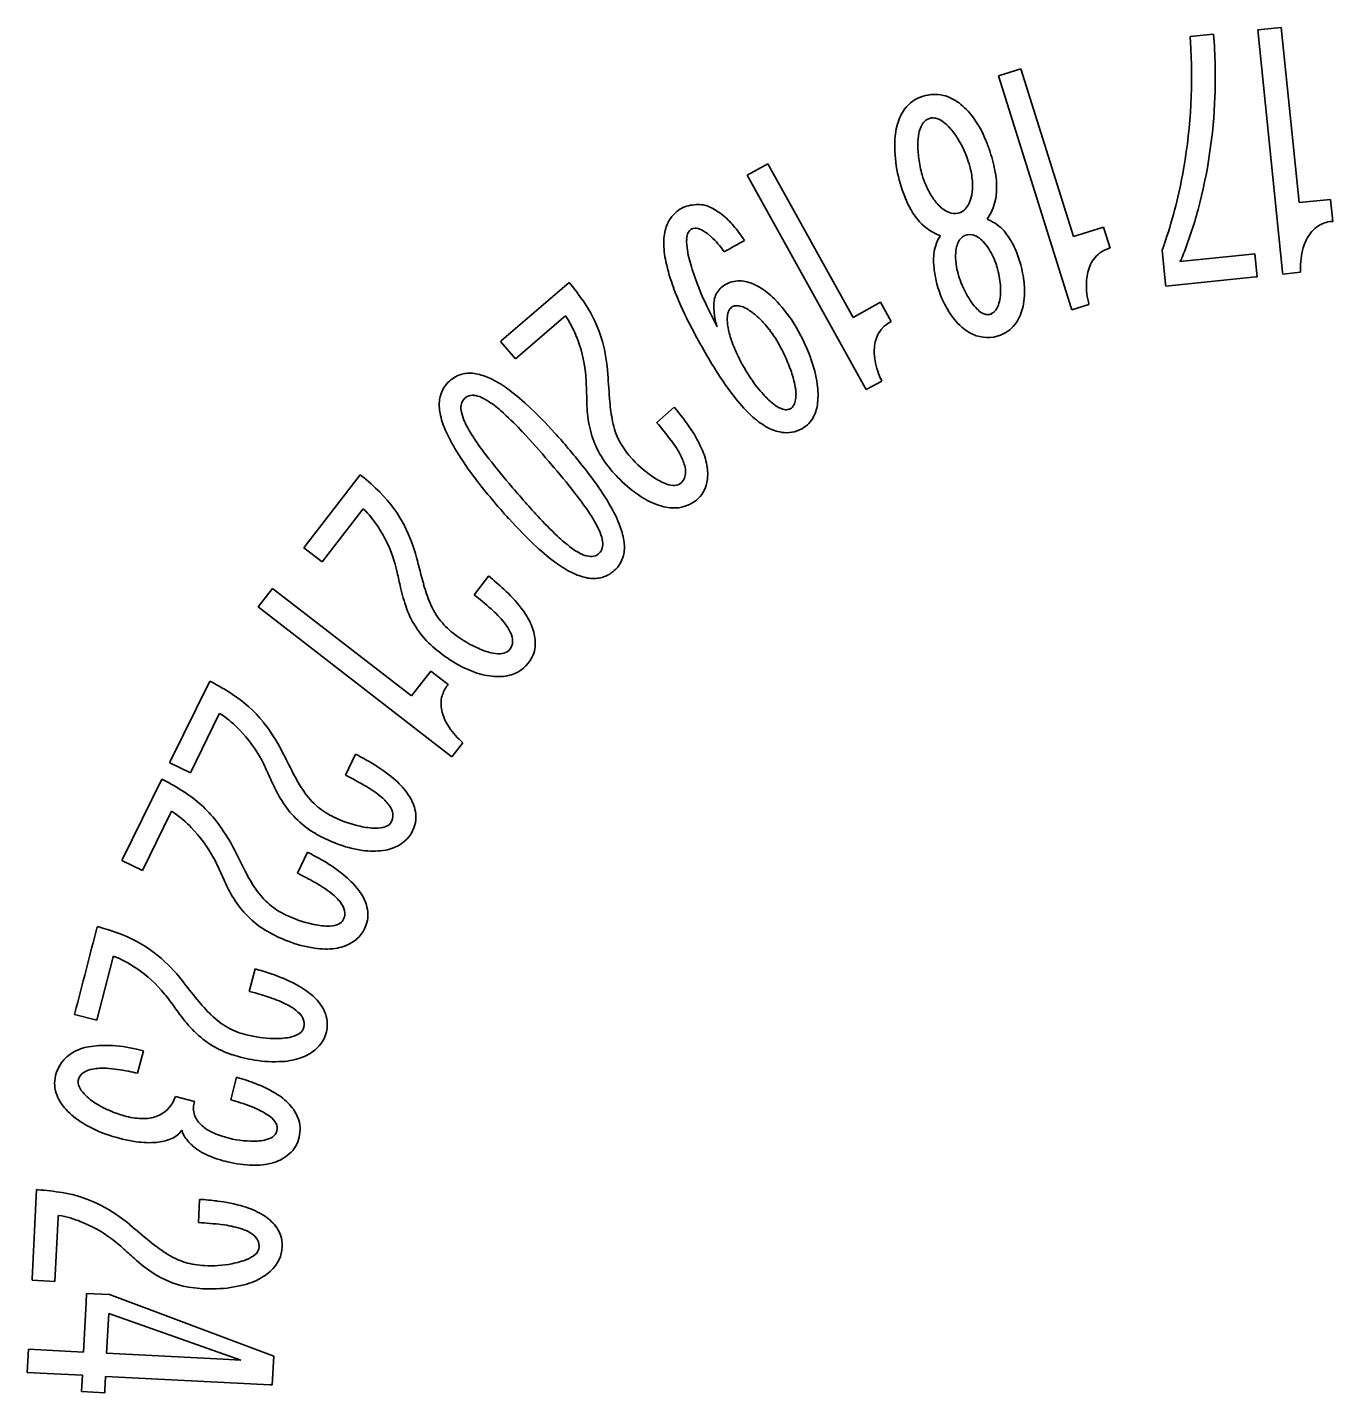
# Model space of a CAD drawing. Header units: millimetres. Extents: x 7.3 to 33.3, y 8.8 to 34.8.
# Drawn here: x 7.26 to 20.01, y 21.46 to 34.81 of the extents above; entities that cross this region are included whole.
import ezdxf

# ---------------------------------------------------------------- set-up
doc = ezdxf.new("R2010")
doc.units = ezdxf.units.MM

msp = doc.modelspace()

# ---------------------------------------------------------------- linework, layer by layer
at = {"color": 7, "linetype": 'Continuous', "lineweight": 35}
for p, q in [((18.85, 34.738), (18.623, 34.714)), ((18.623, 34.714), (18.629, 34.594)), ((19.512, 34.805), (19.284, 34.782)), ((19.284, 34.782), (19.525, 32.412)), ((19.686, 33.092), (19.512, 34.805)), ((16.967, 34.401), (16.748, 34.332)), ((16.748, 34.332), (17.46, 32.063)), ((17.481, 32.761), (16.967, 34.401)), ((14.494, 33.471), (14.293, 33.36)), ((14.293, 33.36), (15.447, 31.281)), ((15.328, 31.968), (14.494, 33.471)), ((19.992, 33.123), (19.686, 33.092)), ((20.014, 32.909), (19.992, 33.123)), ((16.674, 32.913), (16.637, 32.929)), ((17.775, 32.853), (17.481, 32.761)), ((17.84, 32.648), (17.775, 32.853)), ((20.006, 32.908), (20.014, 32.909)), ((14.268, 32.723), (14.222, 32.786)), ((16.137, 32.787), (16.18, 32.767)), ((16.18, 32.767), (16.179, 32.766)), ((14.052, 32.634), (14.067, 32.611)), ((17.831, 32.646), (17.84, 32.648)), ((18.367, 32.681), (18.348, 32.627)), ((18.348, 32.627), (18.382, 32.296)), ((19.194, 32.585), (18.521, 32.516)), ((19.254, 32.591), (19.194, 32.585)), ((19.276, 32.367), (19.254, 32.591)), ((19.7, 32.411), (19.7, 32.439)), ((12.553, 32.312), (11.894, 31.746)), ((12.571, 32.291), (12.553, 32.312)), ((18.382, 32.296), (18.385, 32.277)), ((18.385, 32.277), (19.263, 32.366)), ((19.263, 32.366), (19.276, 32.367)), ((19.525, 32.412), (19.527, 32.393)), ((19.527, 32.393), (19.7, 32.411)), ((14, 31.879), (13.903, 32.074)), ((15.597, 32.118), (15.328, 31.968)), ((15.701, 31.93), (15.597, 32.118)), ((17.46, 32.063), (17.466, 32.046)), ((17.466, 32.046), (17.631, 32.098)), ((17.631, 32.098), (17.627, 32.123)), ((12.029, 31.567), (12.501, 31.972)), ((12.501, 31.972), (12.517, 31.985)), ((12.517, 31.985), (12.538, 31.958)), ((13.992, 31.904), (14, 31.879)), ((15.692, 31.925), (15.701, 31.93)), ((11.894, 31.746), (11.883, 31.736)), ((11.883, 31.736), (12.029, 31.567)), ((15.608, 31.349), (15.598, 31.374)), ((15.447, 31.281), (15.456, 31.265)), ((15.456, 31.265), (15.608, 31.349)), ((13.581, 31.093), (13.41, 30.945)), ((14.827, 30.882), (14.834, 30.886)), ((12.408, 30.501), (12.356, 30.563)), ((10.513, 30.431), (9.973, 29.732)), ((10.527, 30.42), (10.513, 30.431)), ((10.14, 29.583), (10.527, 30.082)), ((10.527, 30.082), (10.541, 30.1)), ((10.541, 30.1), (10.567, 30.077)), ((9.973, 29.732), (9.963, 29.719)), ((9.963, 29.719), (10.14, 29.583)), ((11.765, 29.443), (11.625, 29.261)), ((9.655, 29.323), (9.515, 29.141)), ((11.014, 28.271), (9.655, 29.323)), ((9.515, 29.141), (11.394, 27.687)), ((11.202, 28.514), (11.014, 28.271)), ((11.372, 28.383), (11.202, 28.514)), ((9.042, 28.416), (8.657, 27.63)), ((9.056, 28.409), (9.042, 28.416)), ((11.365, 28.374), (11.372, 28.383)), ((8.853, 27.521), (9.128, 28.082)), ((9.128, 28.082), (9.138, 28.101)), ((9.138, 28.101), (9.167, 28.083)), ((11.409, 27.676), (11.515, 27.813)), ((11.515, 27.813), (11.498, 27.83)), ((8.657, 27.63), (8.652, 27.619)), ((8.652, 27.619), (8.853, 27.521)), ((10.467, 27.701), (10.368, 27.497)), ((11.394, 27.687), (11.409, 27.676)), ((8.573, 27.459), (8.189, 26.676)), ((8.587, 27.452), (8.573, 27.459)), ((8.384, 26.565), (8.659, 27.126)), ((8.659, 27.126), (8.668, 27.144)), ((8.668, 27.144), (8.698, 27.127)), ((9.998, 26.744), (9.899, 26.54)), ((8.189, 26.676), (8.183, 26.663)), ((8.183, 26.663), (8.384, 26.565)), ((7.961, 26.013), (7.944, 26.017)), ((7.938, 25.103), (8.096, 25.71)), ((8.096, 25.71), (8.101, 25.728)), ((8.101, 25.728), (8.134, 25.717)), ((9.485, 25.604), (9.428, 25.384)), ((7.725, 25.172), (7.722, 25.159)), ((7.722, 25.159), (7.938, 25.103)), ((8.394, 24.804), (8.328, 24.819)), ((8.337, 24.585), (8.394, 24.804)), ((9.304, 24.545), (9.248, 24.325)), ((9.312, 24.543), (9.304, 24.545)), ((8.707, 24.358), (8.695, 24.327)), ((8.892, 24.31), (8.707, 24.358)), ((8.889, 24.294), (8.892, 24.31)), ((9.248, 24.325), (9.316, 24.305)), ((8.743, 23.996), (8.77, 24.028)), ((8.77, 24.028), (8.78, 23.997)), ((8.736, 23.988), (8.743, 23.996)), ((8.78, 23.997), (8.792, 23.974)), ((7.351, 23.447), (7.307, 22.574)), ((7.366, 23.446), (7.351, 23.447)), ((8.943, 23.352), (8.932, 23.125)), ((7.529, 22.55), (7.561, 23.174)), ((7.561, 23.174), (7.563, 23.195)), ((7.563, 23.195), (7.598, 23.191)), ((7.307, 22.574), (7.306, 22.561)), ((7.306, 22.561), (7.529, 22.55)), ((7.839, 22.432), (7.834, 22.343)), ((8.064, 22.421), (7.839, 22.432)), ((9.667, 21.82), (8.064, 22.421)), ((7.834, 22.343), (7.81, 21.859)), ((8.055, 22.237), (8.035, 21.848)), ((9.347, 21.781), (8.055, 22.237)), ((7.271, 21.887), (7.26, 21.66)), ((7.81, 21.859), (7.271, 21.887)), ((8.035, 21.848), (9.173, 21.79)), ((9.173, 21.79), (9.347, 21.781)), ((9.653, 21.54), (9.667, 21.82)), ((7.26, 21.66), (7.454, 21.651)), ((7.454, 21.651), (7.798, 21.633)), ((7.798, 21.633), (7.79, 21.474)), ((8.017, 21.487), (8.024, 21.622)), ((8.024, 21.622), (9.634, 21.54)), ((8.016, 21.463), (8.017, 21.487)), ((9.634, 21.54), (9.653, 21.54)), ((7.79, 21.474), (8.016, 21.463))]:
    msp.add_line(p, q, dxfattribs=at)
for centre, radius, start, end in [((13.596, 34.317), 5.271, 357.9414, 4.5829), ((13.257, 34.334), 5.379, 349.5637, 2.7645), ((15.959, 33.539), 0.665, 35.9282, 52.5299), ((13.915, 34.299), 4.951, 345.0754, 358.0142), ((16.109, 33.802), 0.118, 96.589, 135.7653), ((16.107, 33.79), 0.13, 69.9904, 95.0491), ((16.075, 33.701), 0.225, 53.9546, 70.0649), ((15.612, 33.285), 1.096, 22.223, 36.0256), ((16.506, 33.658), 0.771, 164.8301, 179.3299), ((16.527, 33.665), 0.566, 169.3996, 179.469), ((16.265, 33.714), 0.299, 155.7218, 169.5186), ((16.145, 33.769), 0.167, 136.0143, 155.7573), ((15.962, 33.546), 0.416, 41.8579, 54.0386), ((15.732, 33.338), 0.726, 31.9144, 41.9393), ((17.019, 33.65), 1.284, 179.2472, 192.1461), ((16.964, 33.659), 1.003, 179.3953, 187.7672), ((15.474, 33.176), 1.031, 17.4646, 31.9618), ((15.379, 33.179), 1.351, 17.4429, 22.6256), ((17.106, 33.67), 1.145, 187.3279, 195.4829), ((15.291, 33.132), 1.449, 10.0012, 18.1962), ((17.146, 33.673), 1.413, 191.976, 202.9743), ((16.809, 33.599), 0.84, 196.271, 211.4443), ((15.553, 33.202), 0.948, 14.1262, 17.4385), ((15.747, 33.246), 0.749, 2.8981, 14.4446), ((15.919, 33.243), 0.812, 355.5494, 9.9789), ((14.046, 34.185), 4.575, 340.8162, 349.6187), ((15.984, 33.258), 0.512, 349.8102, 2.9283), ((16.621, 33.439), 0.838, 202.2559, 215.2374), ((16.582, 33.46), 0.574, 211.3968, 222.5316), ((16.157, 33.226), 0.335, 334.5012, 349.9374), ((16.222, 33.219), 0.507, 333.9259, 355.585), ((13.801, 32.765), 0.31, 115.7537, 129.0739), ((13.813, 32.685), 0.388, 89.9401, 112.2382), ((13.428, 32.132), 1.046, 57.4836, 60.822), ((13.652, 32.459), 0.65, 43.9596, 58.6405), ((16.41, 33.301), 0.339, 222.4739, 236.7559), ((16.336, 33.189), 0.205, 236.7553, 256.3886), ((16.323, 33.14), 0.154, 256.8314, 290.9291), ((16.326, 33.118), 0.133, 292.9194, 316.7322), ((16.269, 33.173), 0.212, 316.6277, 334.5372), ((16.197, 33.244), 0.541, 324.4535, 332.7117), ((14.977, 34.01), 3.85, 337.9814, 345.1604), ((13.967, 32.707), 0.488, 162.0343, 179.8531), ((13.782, 32.704), 0.138, 64.1823, 89.233), ((13.686, 32.504), 0.36, 48.6884, 64.3933), ((13.223, 32.069), 1.23, 35.6827, 43.1738), ((20.033, 32.596), 0.314, 94.9022, 108.8662), ((14.386, 32.705), 0.907, 179.7882, 192.0864), ((13.868, 32.731), 0.166, 155.3573, 177.6153), ((14.194, 32.714), 0.492, 177.2371, 190.0688), ((13.382, 32.151), 0.826, 35.7749, 48.974), ((1.787, 54.973), 25.512, 298.7736, 299.2897), ((16.493, 32.562), 0.374, 147.0718, 162.6592), ((16.549, 32.61), 0.215, 150.5332, 166.5359), ((16.48, 32.65), 0.135, 127.9647, 150.6079), ((16.458, 32.619), 0.163, 57.1549, 76.7028), ((16.397, 32.524), 0.276, 43.1731, 57.2504), ((16.256, 32.39), 0.47, 32.2756, 43.294), ((16.295, 32.379), 0.669, 23.0602, 38.5895), ((20.146, 32.533), 0.435, 143.0591, 164.2302), ((15.04, 32.859), 1.351, 189.8487, 198.0631), ((16.627, 32.527), 0.513, 163.3949, 182.0245), ((16.698, 32.575), 0.368, 166.4762, 179.2378), ((16.927, 32.57), 0.597, 179.1037, 190.1625), ((16.067, 32.27), 0.694, 17.5808, 32.3363), ((15.857, 32.184), 1.149, 6.8469, 23.4478), ((17.917, 32.354), 0.304, 106.3315, 122.48), ((18.306, 32.658), 0.258, 326.695, 339.1725), ((20.408, 32.457), 0.708, 164.1089, 181.5054), ((15.23, 32.883), 1.769, 192.0111, 200.7069), ((16.511, 33.332), 2.896, 197.9336, 205.7616), ((17.009, 32.539), 0.894, 181.928, 195.5902), ((17.131, 32.605), 0.804, 190.0241, 202.6233), ((15.85, 32.206), 0.92, 14.4691, 17.2775), ((15.89, 32.214), 0.88, 3.2689, 14.6028), ((18.049, 32.305), 0.44, 155.3265, 176.1806), ((10.611, 30.699), 2.525, 33.8088, 39.0959), ((14.212, 32.068), 0.259, 108.7103, 134.8174), ((14.179, 31.886), 0.446, 59.1372, 77.7972), ((17.093, 32.542), 0.976, 194.4132, 211.2894), ((17.253, 32.649), 0.933, 202.226, 212.8757), ((16.238, 32.229), 0.766, 350.3703, 6.9448), ((18.319, 32.286), 0.711, 176.066, 193.1826), ((16.773, 33.463), 3.418, 200.6486, 206.894), ((14.005, 31.592), 0.788, 45.2504, 59.2318), ((16.434, 32.201), 0.333, 340.6679, 353.2397), ((16.188, 32.231), 0.581, 353.1858, 3.3428), ((14.356, 32.073), 0.389, 170.1297, 186.5403), ((14.696, 32.098), 0.73, 185.4382, 195.3996), ((14.248, 31.973), 0.148, 151.961, 171.2726), ((14.194, 32.002), 0.0861, 119.6381, 151.8898), ((14.189, 32.006), 0.0797, 89.7715, 118.022), ((14.189, 31.934), 0.151, 71.8008, 89.9126), ((14.14, 31.783), 0.311, 58.3029, 71.8966), ((13.996, 31.547), 0.586, 47.5546, 58.4975), ((13.665, 31.246), 1.272, 31.8589, 45.3395), ((16.847, 32.389), 0.687, 211.0515, 228.2976), ((16.967, 32.463), 0.593, 212.809, 222.0226), ((16.758, 32.274), 0.311, 221.8997, 233.752), ((16.627, 32.112), 0.118, 297.4705, 323.8683), ((16.572, 32.152), 0.186, 323.819, 340.7571), ((16.517, 32.181), 0.483, 329.8454, 350.4304), ((11.546, 31.355), 1.16, 21.6672, 31.2982), ((18.832, 34.484), 5.715, 206.6914, 211.9667), ((14.398, 31.95), 0.299, 171.2123, 184.758), ((14.699, 31.973), 0.601, 184.6557, 194.6853), ((13.754, 31.28), 0.947, 37.0693, 47.656), ((13.125, 30.918), 1.905, 19.9468, 31.6772), ((15.83, 31.665), 0.295, 117.9823, 136.7372), ((16.639, 32.088), 0.0917, 279.0196, 297.8138), ((15.181, 32.098), 1.099, 194.6226, 202.9783), ((13.519, 31.099), 1.244, 27.7222, 37.1947), ((16.678, 32.199), 0.433, 228.2715, 250.2668), ((11.333, 31.311), 1.603, 3.7073, 15.3886), ((15.755, 32.34), 1.722, 202.9156, 214.1795), ((13.177, 30.902), 1.638, 19.7372, 28.2697), ((15.98, 31.636), 0.445, 167.7574, 187.9963), ((13.748, 31.14), 1.243, 8.2054, 20.0947), ((16.245, 31.672), 0.713, 187.903, 204.7798), ((11.584, 31.131), 0.295, 103.8973, 132.6982), ((11.544, 30.885), 0.544, 64.5118, 79.5198), ((11.332, 30.433), 1.044, 54.2889, 64.6291), ((11.311, 31.295), 1.41, 1.4308, 5.5287), ((23.768, 32.019), 10.852, 183.1927, 184.6163), ((16.507, 33.028), 2.972, 211.8897, 218.568), ((15.518, 32.174), 1.433, 213.9939, 221.9231), ((13.744, 31.104), 1.036, 11.6714, 19.7897), ((10.734, 29.596), 2.072, 47.0885, 54.3958), ((6.942, 31.057), 5.785, 1.0239, 2.7047), ((14.221, 31.202), 0.55, 1.5813, 11.7395), ((14.27, 31.214), 0.716, 353.6617, 8.2938), ((11.713, 31.117), 0.428, 173.2947, 191.4558), ((11.692, 31.087), 0.195, 172.6213, 192.2786), ((11.611, 31.092), 0.118, 83.9567, 117.5611), ((11.6, 30.981), 0.229, 65.8016, 83.9998), ((11.474, 30.698), 0.538, 54.5274, 65.9699), ((11.027, 30.065), 1.314, 47.4615, 54.6589), ((9.322, 28.07), 4.152, 41.8494, 47.1507), ((14.274, 31.191), 1.549, 181.1149, 188.9555), ((14.591, 31.273), 1.644, 184.433, 191.1879), ((11.905, 29.658), 2.206, 33.4136, 40.5584), ((15.353, 32.105), 1.495, 218.4738, 227.8157), ((15.053, 31.754), 0.806, 221.8398, 230.5562), ((14.788, 31.431), 0.389, 230.4203, 242.1631), ((14.673, 31.153), 0.086, 288.522, 325.661), ((14.633, 31.18), 0.134, 326.0051, 347.4222), ((14.502, 31.209), 0.268, 347.3434, 1.6822), ((14.578, 31.179), 0.406, 333.9908, 353.7763), ((12.077, 31.189), 0.799, 191.3416, 203.3246), ((11.936, 31.139), 0.444, 192.1315, 204.8326), ((9.733, 28.648), 3.232, 42.946, 47.5348), ((14.862, 31.561), 0.762, 227.7141, 241.0299), ((14.691, 31.247), 0.18, 242.0334, 258.8793), ((14.675, 31.16), 0.0915, 258.7583, 286.4168), ((12.803, 31.5), 1.588, 203.2538, 211.7471), ((12.519, 31.404), 1.085, 204.6316, 212.699), ((5.759, 24.938), 8.669, 40.4533, 43.0044), ((7.482, 26.383), 6.648, 40.6203, 42.1037), ((13.681, 31.092), 0.717, 191.1591, 207.4508), ((11.026, 28.903), 3.138, 36.4741, 40.5938), ((12.704, 30.181), 1.252, 23.0396, 33.5949), ((14.697, 31.262), 0.42, 240.9344, 260.7364), ((13.87, 32.265), 2.687, 212.5682, 217.6201), ((8.527, 27.246), 5.292, 36.1971, 40.8934), ((13.778, 31.157), 0.833, 208.3239, 221.265), ((12.624, 30.083), 1.153, 27.5584, 36.5106), ((14.173, 32.343), 3.197, 211.6802, 217.7188), ((17.273, 34.877), 6.976, 217.5517, 220.4957), ((14.032, 31.38), 1.171, 221.2619, 235.1727), ((13.231, 30.399), 0.468, 13.3714, 27.6795), ((13.219, 30.398), 0.693, 8.8381, 23.1803), ((7.048, 25.92), 7.051, 37.5919, 40.5151), ((14.051, 31.389), 1.417, 216.7652, 224.9288), ((13.493, 30.46), 0.199, 349.7236, 13.6013), ((13.494, 30.44), 0.414, 348.4376, 8.9424), ((8.995, 28.526), 2.437, 45.3981, 51.0261), ((16.668, 34.262), 6.345, 217.637, 222.1749), ((19.732, 36.889), 10.153, 220.1184, 222.5107), ((10.668, 28.809), 2.642, 29.7344, 36.2602), ((13.919, 31.238), 1.216, 224.3042, 237.1276), ((13.744, 30.957), 0.659, 234.699, 247.0276), ((13.59, 30.59), 0.262, 246.8051, 265.5473), ((13.579, 30.441), 0.112, 265.4026, 298.3621), ((10.497, 28.571), 2.701, 32.6256, 37.6729), ((13.668, 30.849), 0.753, 237.0767, 252.3753), ((9.723, 29.298), 1.149, 32.9202, 42.7067), ((14.984, 32.532), 3.709, 222.4594, 226.6886), ((11.853, 29.435), 1.093, 24.7284, 32.774), ((11.821, 29.464), 1.316, 20.4729, 29.8397), ((9.514, 29.213), 1.602, 14.8436, 26.5388), ((15.048, 32.763), 4.137, 221.8571, 227.1634), ((12.441, 29.704), 0.447, 12.2385, 24.9429), ((12.428, 29.69), 0.668, 7.0706, 20.5526), ((13.465, 30.917), 1.492, 226.5938, 233.3708), ((12.686, 29.757), 0.196, 352.7542, 12.4106), ((12.724, 29.727), 0.37, 347.0834, 7.0705), ((21.494, 32.286), 10.766, 194.3151, 195.7619), ((13.638, 31.24), 2.062, 227.1086, 234.4306), ((12.943, 30.211), 0.615, 233.1654, 243.9561), ((12.788, 29.893), 0.26, 243.8663, 260.5441), ((12.766, 29.761), 0.127, 260.4098, 290.2486), ((8.908, 29.034), 2.015, 12.7391, 15.9466), ((13.044, 30.405), 1.038, 234.3226, 244.6954), ((12.794, 29.714), 0.296, 283.9854, 312.7015), ((4.657, 27.982), 6.394, 12.1876, 13.5309), ((12.713, 29.802), 1.641, 195.5796, 202.3938), ((10.247, 27.512), 2.457, 47.2359, 51.8372), ((12.833, 29.956), 0.541, 244.5706, 259.6329), ((12.439, 29.661), 1.567, 192.1399, 199.8988), ((9.626, 26.689), 3.257, 48.3469, 52.1417), ((10.928, 28.238), 1.461, 37.6371, 47.5009), ((11.853, 29.447), 0.71, 202.3533, 218.7804), ((11.017, 28.252), 1.165, 39.2932, 48.3996), ((11.452, 28.639), 0.802, 24.225, 37.7646), ((11.93, 29.526), 0.819, 219.7106, 232.9013), ((11.554, 28.689), 0.472, 24.873, 39.5054), ((11.757, 28.776), 0.467, 5.2934, 24.3304), ((12.131, 29.791), 1.152, 232.8799, 246.599), ((11.8, 28.802), 0.202, 0.9336, 25.0491), ((12.162, 29.824), 1.426, 228.7913, 237.1796), ((11.948, 29.351), 0.676, 246.0455, 258.4627), ((11.867, 28.953), 0.269, 258.2156, 277.2256), ((12.032, 29.6), 1.168, 236.5992, 249.8421), ((11.88, 29.183), 0.724, 249.7604, 265.6822), ((11.86, 28.912), 0.452, 265.6243, 286.7344), ((7.916, 26.2), 2.486, 57.1996, 62.6867), ((11.59, 28.194), 0.288, 141.3562, 164.0664), ((8.476, 27.117), 1.188, 43.9283, 54.4042), ((11.756, 28.228), 0.458, 192.6491, 211.8789), ((8.309, 27.013), 1.608, 26.6439, 38.5958), ((11.979, 28.366), 0.72, 211.8198, 228.0554), ((6.424, 26.074), 3.498, 25.1971, 26.665), ((22.308, 33.993), 14.034, 206.4869, 207.4912), ((9.242, 25.27), 2.723, 59.4535, 63.2405), ((1.988, 23.954), 8.414, 24.3168, 25.4014), ((11.449, 28.335), 1.79, 207.2784, 213.7777), ((9.025, 24.759), 3.049, 59.4888, 63.8715), ((9.859, 26.302), 1.52, 49.8047, 59.7061), ((7.452, 25.251), 2.477, 57.1804, 62.716), ((11.011, 28.03), 1.487, 204.2692, 212.7487), ((10.016, 26.44), 1.098, 50.0826, 59.5342), ((10.311, 26.835), 0.821, 36.4309, 49.9013), ((10.568, 27.746), 0.73, 213.742, 229.7034), ((10.443, 26.947), 0.435, 34.7426, 50.3113), ((10.596, 27.044), 0.467, 17.3581, 36.56), ((8.007, 26.162), 1.187, 43.8931, 54.3873), ((10.611, 27.817), 0.812, 230.6738, 244.3269), ((10.65, 27.09), 0.184, 8.7225, 34.9165), ((10.706, 27.102), 0.126, 324.6512, 7.3888), ((7.823, 26.046), 1.628, 26.287, 38.0718), ((10.765, 28.133), 1.163, 244.222, 257.4259), ((10.675, 27.69), 0.711, 256.7429, 269.1409), ((10.67, 27.256), 0.277, 268.8741, 287.7793), ((10.791, 28.176), 1.44, 240.2833, 248.867), ((10.706, 27.92), 1.171, 248.2541, 261.6283), ((6.385, 25.327), 3.02, 25.0366, 26.82), ((21.297, 32.76), 13.425, 206.5119, 207.5109), ((8.84, 24.432), 2.586, 59.4631, 63.3915), ((10.64, 27.468), 0.713, 261.5385, 277.8358), ((1.611, 23.034), 8.316, 24.3412, 25.4321), ((10.978, 27.378), 1.788, 207.2637, 213.7691), ((9.385, 25.34), 1.528, 49.8885, 59.7646), ((10.539, 27.072), 1.484, 204.3114, 212.8167), ((8.207, 23.138), 3.799, 60.6683, 63.5625), ((9.439, 25.325), 1.289, 52.0359, 60.7904), ((9.84, 25.877), 0.823, 36.5519, 50.0166), ((10.099, 26.789), 0.729, 213.7289, 229.6961), ((9.922, 25.941), 0.507, 37.8783, 52.215), ((10.125, 26.087), 0.47, 17.5377, 36.6821), ((10.141, 26.86), 0.811, 230.679, 244.3472), ((10.157, 26.123), 0.209, 14.1721, 38.0875), ((10.296, 27.177), 1.163, 244.2165, 257.4212), ((10.206, 26.732), 0.71, 256.7277, 269.1561), ((10.201, 26.299), 0.277, 268.8549, 287.7688), ((560.971, -117.451), 571.334, 165.45679, 165.54428), ((7.286, 23.62), 2.487, 68.8503, 74.2645), ((10.324, 27.222), 1.443, 240.286, 248.8528), ((10.237, 26.964), 1.17, 248.2421, 261.6154), ((10.172, 26.51), 0.712, 261.5146, 277.8377), ((10.21, 26.238), 0.437, 277.755, 299.5562), ((7.647, 24.623), 1.197, 55.2719, 65.9936), ((7.51, 24.497), 1.607, 38.1665, 50.2068), ((21.145, 35.218), 15.739, 218.1776, 219.0357), ((8.749, 22.891), 2.811, 71.4614, 74.8262), ((9.151, 24.069), 1.566, 61.9621, 71.7178), ((4.886, 22.465), 4.709, 36.9324, 37.9149), ((8.677, 22.477), 3.003, 70.9728, 75.5082), ((9.495, 24.709), 0.84, 48.6496, 62.1078), ((1.533, 19.921), 8.918, 35.9933, 37.0538), ((10.364, 26.465), 1.852, 218.7573, 225.1338), ((9.305, 24.296), 1.078, 61.3987, 71.0127), ((9.62, 24.871), 0.422, 45.6581, 61.5927), ((9.737, 24.982), 0.475, 29.7152, 48.8312), ((9.926, 26.016), 1.455, 215.9556, 224.802), ((9.58, 25.676), 0.739, 225.0728, 240.7676), ((9.791, 25.046), 0.178, 18.6121, 45.8796), ((9.84, 25.065), 0.125, 335.7186, 17.1985), ((9.599, 25.739), 0.804, 241.789, 255.811), ((9.689, 26.082), 1.158, 255.6345, 268.739), ((9.771, 25.212), 0.281, 280.0517, 299.0556), ((9.852, 25.068), 0.116, 298.8426, 331.9286), ((7.948, 24.359), 0.493, 100.4074, 119.6413), ((8.015, 24.005), 0.852, 86.9502, 100.5275), ((7.98, 23.285), 1.574, 77.2114, 87.0732), ((9.689, 25.648), 0.725, 267.9955, 280.447), ((9.712, 26.158), 1.463, 252.0272, 260.8842), ((9.673, 25.847), 1.15, 260.338, 273.922), ((9.705, 25.393), 0.696, 273.8629, 290.4256), ((7.938, 24.391), 0.238, 99.571, 121.1375), ((7.999, 24.044), 0.59, 86.5578, 99.8116), ((7.953, 23.217), 1.418, 77.997, 86.7364), ((7.768, 22.266), 2.387, 76.1998, 78.3906), ((7.86, 24.5), 0.104, 172.6357, 204.7649), ((8.006, 24.565), 0.264, 204.2977, 223.9677), ((8.801, 22.686), 1.926, 68.9555, 74.6326), ((9.092, 23.426), 1.13, 57.3228, 69.2328), ((7.973, 24.541), 0.457, 202.4331, 222.9282), ((8.251, 24.797), 0.601, 223.6367, 238.9434), ((9.09, 24.241), 0.207, 165.2919, 180.4363), ((8.897, 22.895), 1.471, 64.7852, 73.4118), ((9.367, 23.853), 0.623, 41.1902, 57.4455), ((8.193, 24.744), 0.756, 222.8314, 238.5406), ((8.468, 25.149), 1.014, 238.7594, 255.1646), ((8.401, 24.838), 0.697, 253.8813, 268.1615), ((8.393, 24.542), 0.401, 268.0063, 289.0194), ((9.278, 23.7), 0.58, 52.0598, 64.9859), ((9.503, 23.986), 0.217, 30.8926, 52.4277), ((8.439, 25.141), 1.223, 238.4343, 251.9641), ((9.189, 24.317), 0.331, 216.6302, 238.1915), ((9.347, 24.568), 0.627, 238.0071, 252.8918), ((8.546, 25.43), 1.531, 251.4718, 261.6264), ((8.449, 24.758), 0.852, 261.5355, 274.8929), ((8.483, 24.379), 0.472, 274.7279, 292.2564), ((8.567, 24.177), 0.253, 291.8784, 311.7898), ((9.104, 24.154), 0.36, 210.0401, 229.5485), ((9.477, 24.965), 1.045, 252.4996, 268.0579), ((9.467, 24.501), 0.581, 267.4224, 280.8732), ((9.536, 24.152), 0.225, 280.5313, 301.9449), ((9.284, 24.361), 0.635, 229.2962, 246.4219), ((9.425, 24.672), 0.976, 246.1634, 257.7181), ((9.49, 24.848), 1.162, 256.4113, 268.6105), ((9.479, 24.364), 0.679, 268.5134, 284.7156), ((7.188, 20.955), 2.497, 80.5247, 85.9018), ((8.784, 20.705), 2.652, 82.8314, 86.5579), ((7.241, 21.883), 1.592, 50.1808, 62.299), ((8.93, 21.803), 1.544, 73.3073, 83.13), ((9.138, 22.488), 0.829, 59.9043, 73.4432), ((7.34, 22.022), 1.197, 66.9584, 77.5844), ((17.315, 33.772), 13.992, 229.6723, 230.7067), ((8.775, 20.041), 3.088, 82.7952, 87.094), ((9.026, 22.018), 1.096, 73.2187, 82.8393), ((9.318, 22.797), 0.471, 40.9016, 60.0478), ((9.22, 22.655), 0.43, 57.717, 73.4349), ((9.353, 22.864), 0.181, 31.117, 57.9208), ((5.254, 19.56), 4.431, 48.5161, 49.6167), ((3.428, 17.451), 7.221, 47.5027, 48.7476), ((9.616, 24.351), 1.825, 230.4676, 236.8632), ((9.02, 23.437), 0.734, 236.8071, 252.7033), ((9.411, 22.901), 0.116, 310.4553, 343.6254), ((9.321, 23.88), 1.501, 227.4487, 235.8908), ((9.028, 23.512), 0.808, 253.6931, 267.4889), ((9.046, 23.865), 1.162, 267.3702, 280.515), ((9.136, 23.432), 0.719, 279.8036, 292.2066), ((9.303, 23.025), 0.28, 291.9122, 310.6807), ((9.34, 22.967), 0.433, 301.3544, 323.4533), ((9.197, 23.2), 0.707, 285.0275, 301.4183), ((9.054, 23.926), 1.449, 263.5279, 272.1971), ((9.077, 23.642), 1.164, 271.6033, 285.0964)]:
    msp.add_arc(centre, radius, start, end, dxfattribs=at)
for points in [[(16.013, 34.132), (15.94, 34.111), (15.877, 34.067), (15.832, 34.007)], [(16.21, 34.14), (16.145, 34.155), (16.077, 34.152), (16.013, 34.132)], [(16.364, 34.066), (16.318, 34.101), (16.266, 34.127), (16.21, 34.14)], [(15.832, 34.007), (15.8, 33.962), (15.776, 33.912), (15.762, 33.86)], [(13.606, 33.006), (13.558, 32.967), (13.522, 32.915), (13.503, 32.857)], [(13.938, 33.046), (13.9, 33.064), (13.857, 33.074), (13.814, 33.073)], [(13.717, 32.8), (13.729, 32.826), (13.755, 32.842), (13.784, 32.842)], [(15.936, 32.956), (15.987, 32.883), (16.056, 32.825), (16.137, 32.787)], [(16.819, 32.797), (16.78, 32.846), (16.73, 32.885), (16.674, 32.913)], [(19.798, 32.794), (19.832, 32.839), (19.878, 32.873), (19.931, 32.893)], [(16.495, 32.777), (16.461, 32.785), (16.425, 32.778), (16.397, 32.757)], [(17.649, 32.489), (17.672, 32.538), (17.708, 32.58), (17.754, 32.61)], [(14.274, 32.322), (14.226, 32.332), (14.176, 32.329), (14.129, 32.314)], [(14.029, 32.252), (13.999, 32.221), (13.979, 32.182), (13.972, 32.14)], [(12.879, 31.736), (12.842, 31.867), (12.785, 31.991), (12.709, 32.104)], [(16.802, 31.812), (16.857, 31.841), (16.903, 31.885), (16.934, 31.938)], [(12.625, 31.783), (12.671, 31.671), (12.701, 31.552), (12.714, 31.431)], [(15.545, 31.731), (15.556, 31.781), (15.581, 31.828), (15.616, 31.867)], [(16.532, 31.792), (16.62, 31.762), (16.718, 31.769), (16.802, 31.812)], [(11.643, 31.42), (11.601, 31.428), (11.556, 31.427), (11.514, 31.418)], [(11.385, 31.348), (11.331, 31.301), (11.297, 31.237), (11.288, 31.167)], [(11.557, 31.196), (11.525, 31.179), (11.503, 31.148), (11.499, 31.112)], [(14.834, 30.886), (14.881, 30.912), (14.919, 30.953), (14.943, 31.001)], [(12.744, 30.95), (12.768, 30.801), (12.827, 30.661), (12.917, 30.541)], [(14.629, 30.847), (14.697, 30.837), (14.767, 30.849), (14.827, 30.882)], [(13.689, 30.425), (13.682, 30.391), (13.662, 30.361), (13.632, 30.342)], [(13.797, 30.185), (13.85, 30.229), (13.886, 30.29), (13.9, 30.357)], [(10.947, 29.929), (10.885, 30.052), (10.803, 30.164), (10.706, 30.261)], [(13.6, 30.109), (13.672, 30.112), (13.741, 30.139), (13.797, 30.185)], [(13.44, 30.131), (13.492, 30.114), (13.546, 30.107), (13.6, 30.109)], [(10.687, 29.923), (10.755, 29.819), (10.809, 29.706), (10.845, 29.587)], [(12.81, 29.642), (12.848, 29.657), (12.875, 29.692), (12.88, 29.732)], [(12.994, 29.496), (13.039, 29.535), (13.07, 29.587), (13.084, 29.644)], [(12.735, 29.424), (12.778, 29.416), (12.822, 29.417), (12.865, 29.427)], [(10.965, 29.128), (11.018, 28.982), (11.107, 28.853), (11.223, 28.751)], [(11.961, 28.712), (11.944, 28.698), (11.923, 28.688), (11.901, 28.686)], [(12.002, 28.806), (12.002, 28.77), (11.987, 28.736), (11.961, 28.712)], [(12.191, 28.647), (12.217, 28.701), (12.228, 28.76), (12.222, 28.819)], [(11.99, 28.479), (12.077, 28.505), (12.15, 28.566), (12.191, 28.647)], [(9.566, 28.016), (9.48, 28.123), (9.377, 28.215), (9.262, 28.29)], [(11.309, 28.128), (11.299, 28.176), (11.3, 28.225), (11.312, 28.273)], [(9.332, 27.941), (9.418, 27.853), (9.492, 27.753), (9.55, 27.644)], [(9.105, 27.05), (9.017, 27.161), (8.912, 27.256), (8.794, 27.333)], [(9.761, 27.226), (9.841, 27.102), (9.95, 26.999), (10.078, 26.926)], [(11.047, 27.013), (11.061, 27.07), (11.059, 27.129), (11.042, 27.184)], [(8.862, 26.985), (8.948, 26.897), (9.021, 26.798), (9.079, 26.69)], [(10.809, 27.029), (10.795, 27.011), (10.776, 26.998), (10.755, 26.992)], [(10.894, 26.814), (10.97, 26.857), (11.025, 26.929), (11.047, 27.013)], [(10.738, 26.761), (10.793, 26.769), (10.846, 26.787), (10.894, 26.814)], [(9.292, 26.268), (9.373, 26.145), (9.481, 26.042), (9.609, 25.969)], [(10.36, 26.174), (10.368, 26.139), (10.361, 26.102), (10.34, 26.072)], [(10.578, 26.058), (10.592, 26.114), (10.59, 26.173), (10.573, 26.228)], [(10.34, 26.072), (10.326, 26.055), (10.307, 26.042), (10.285, 26.035)], [(10.425, 25.858), (10.501, 25.901), (10.556, 25.973), (10.578, 26.058)], [(8.538, 25.732), (8.432, 25.819), (8.312, 25.889), (8.184, 25.939)], [(8.329, 25.607), (8.431, 25.538), (8.523, 25.454), (8.601, 25.358)], [(10.191, 25.053), (10.192, 25.111), (10.178, 25.168), (10.149, 25.217)], [(8.894, 24.991), (8.997, 24.888), (9.123, 24.811), (9.261, 24.766)], [(10.089, 24.828), (10.151, 24.887), (10.188, 24.967), (10.191, 25.053)], [(9.948, 24.741), (10, 24.761), (10.048, 24.79), (10.089, 24.828)], [(7.705, 24.787), (7.62, 24.738), (7.559, 24.656), (7.536, 24.561)], [(7.536, 24.561), (7.52, 24.496), (7.525, 24.428), (7.55, 24.367)], [(7.757, 24.513), (7.764, 24.547), (7.785, 24.577), (7.814, 24.595)], [(8.695, 24.327), (8.664, 24.25), (8.601, 24.19), (8.523, 24.164)], [(8.924, 24.119), (8.898, 24.154), (8.883, 24.196), (8.882, 24.24)], [(9.912, 24.126), (9.896, 24.177), (9.87, 24.223), (9.836, 24.263)], [(9.699, 24.02), (9.692, 23.995), (9.677, 23.974), (9.655, 23.961)], [(9.688, 24.097), (9.702, 24.074), (9.706, 24.046), (9.699, 24.02)], [(9.91, 23.936), (9.929, 23.998), (9.93, 24.064), (9.912, 24.126)], [(9.8, 23.78), (9.852, 23.819), (9.891, 23.874), (9.91, 23.936)], [(9.652, 23.708), (9.705, 23.722), (9.756, 23.746), (9.8, 23.78)], [(7.981, 23.292), (7.861, 23.354), (7.732, 23.396), (7.599, 23.419)], [(7.809, 23.123), (7.923, 23.076), (8.029, 23.013), (8.125, 22.935)], [(9.747, 22.951), (9.737, 23.008), (9.712, 23.062), (9.674, 23.105)], [(9.508, 22.958), (9.524, 22.931), (9.529, 22.899), (9.522, 22.868)], [(9.688, 22.709), (9.739, 22.778), (9.76, 22.866), (9.747, 22.951)], [(8.48, 22.638), (8.603, 22.555), (8.744, 22.503), (8.891, 22.486)]]:
    msp.add_open_spline(points, degree=3, dxfattribs=at)
msp.add_open_spline([(16.574, 32.023), (16.587, 32.014), (16.6, 32.007), (16.615, 32.002), (16.627, 31.997), (16.64, 31.996), (16.653, 31.998)], degree=3, knots=[4, 4, 4, 4, 5, 5, 5, 6, 6, 6, 6], dxfattribs=at)

doc.saveas('drawing.dxf')
